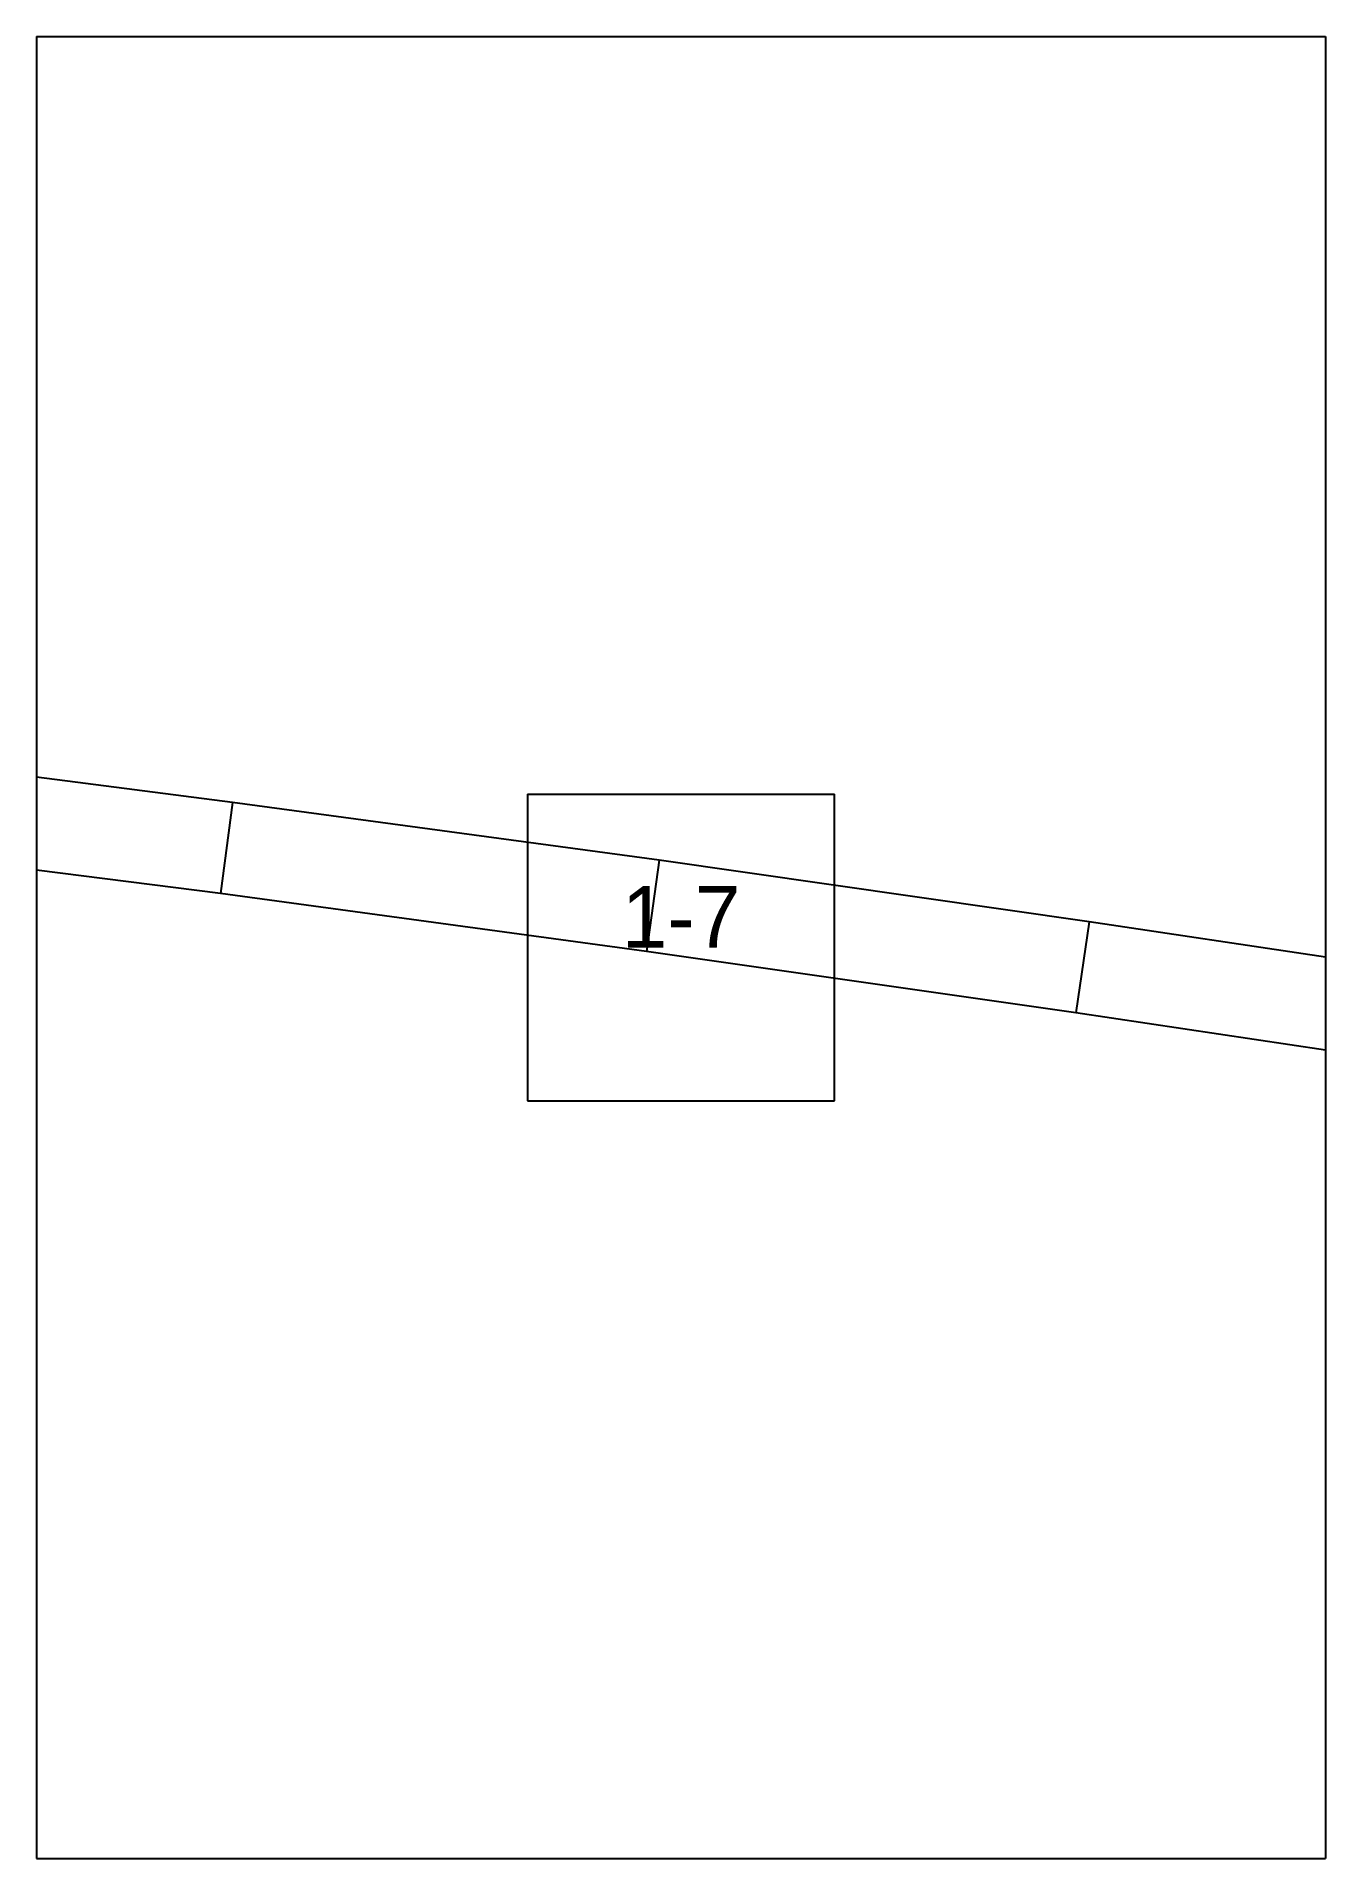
# Paper-space layout 'Plan 1-7' of a CAD drawing. Header units: metres, sheet in millimetres. Extents: x 0 to 210, y 0 to 297.
# The model-space entities are those that its viewports show. They can reach past a viewport. Long polylines and large blocks are cut down to what shows.
import ezdxf
from ezdxf.enums import TextEntityAlignment as Align

# ---------------------------------------------------------------- set-up
doc = ezdxf.new("R2010")
doc.units = ezdxf.units.M
for name, color, linetype in [('default', 7, 'Continuous'), ('TEXTLAYER', 7, 'Continuous'), ('VIEWPORTS', 7, 'Continuous')]:
    doc.layers.add(name, color=color, linetype=linetype)

msp = doc.modelspace()

# ---------------------------------------------------------------- linework, layer by layer
at = {"color": 9}
for p, q in [((1050, 0), (1260, 0)), ((1260, 0), (1260, -297)), ((1260, 0), (1470, 0)), ((1260, 0), (1260, -297)), ((1470, 0), (1470, -297)), ((1470, 0), (1680, 0)), ((1470, 0), (1470, -297)), ((1340, -123.5), (1390, -123.5)), ((1340, -123.5), (1340, -173.5)), ((1390, -173.5), (1390, -123.5)), ((1340, -173.5), (1390, -173.5)), ((1050, -297), (1260, -297)), ((1050, -297), (1260, -297)), ((1260, -297), (1470, -297)), ((1260, -297), (1260, -594)), ((1260, -297), (1470, -297)), ((1260, -297), (1260, -594)), ((1470, -297), (1680, -297)), ((1470, -297), (1470, -594)), ((1470, -297), (1680, -297)), ((1470, -297), (1470, -594))]:
    msp.add_line(p, q, dxfattribs=at)
at = {"layer": 'default', "color": 7, "linetype": 'Continuous'}
for p, q in [((1291.94, -124.85), (1223.04, -115.99)), ((1291.94, -124.85), (1289.97, -139.72)), ((1361.47, -134.27), (1291.94, -124.85)), ((1289.97, -139.72), (1221.19, -130.88)), ((1361.47, -134.27), (1359.4, -149.13)), ((1431.5, -144.3), (1361.47, -134.27)), ((1359.4, -149.13), (1289.97, -139.72)), ((1431.5, -144.3), (1429.32, -159.14)), ((1501.83, -154.87), (1431.5, -144.3)), ((1429.32, -159.14), (1359.4, -149.13)), ((1499.56, -169.7), (1429.32, -159.14))]:
    msp.add_line(p, q, dxfattribs=at)

# ---------------------------------------------------------------- texts
at = {"layer": 'TEXTLAYER', "color": 1}
msp.add_text('1-7', height=10, dxfattribs=at).set_placement((1365, -148.5), align=Align.CENTER)

psp = doc.layouts.new('Plan 1-7')

# ---------------------------------------------------------------- viewports
at = {"layer": 'VIEWPORTS'}
psp.add_viewport(center=(105, 148.5), size=(210, 297), view_center_point=(1365, -148.5), view_height=297, dxfattribs=at)

doc.saveas('drawing.dxf')
